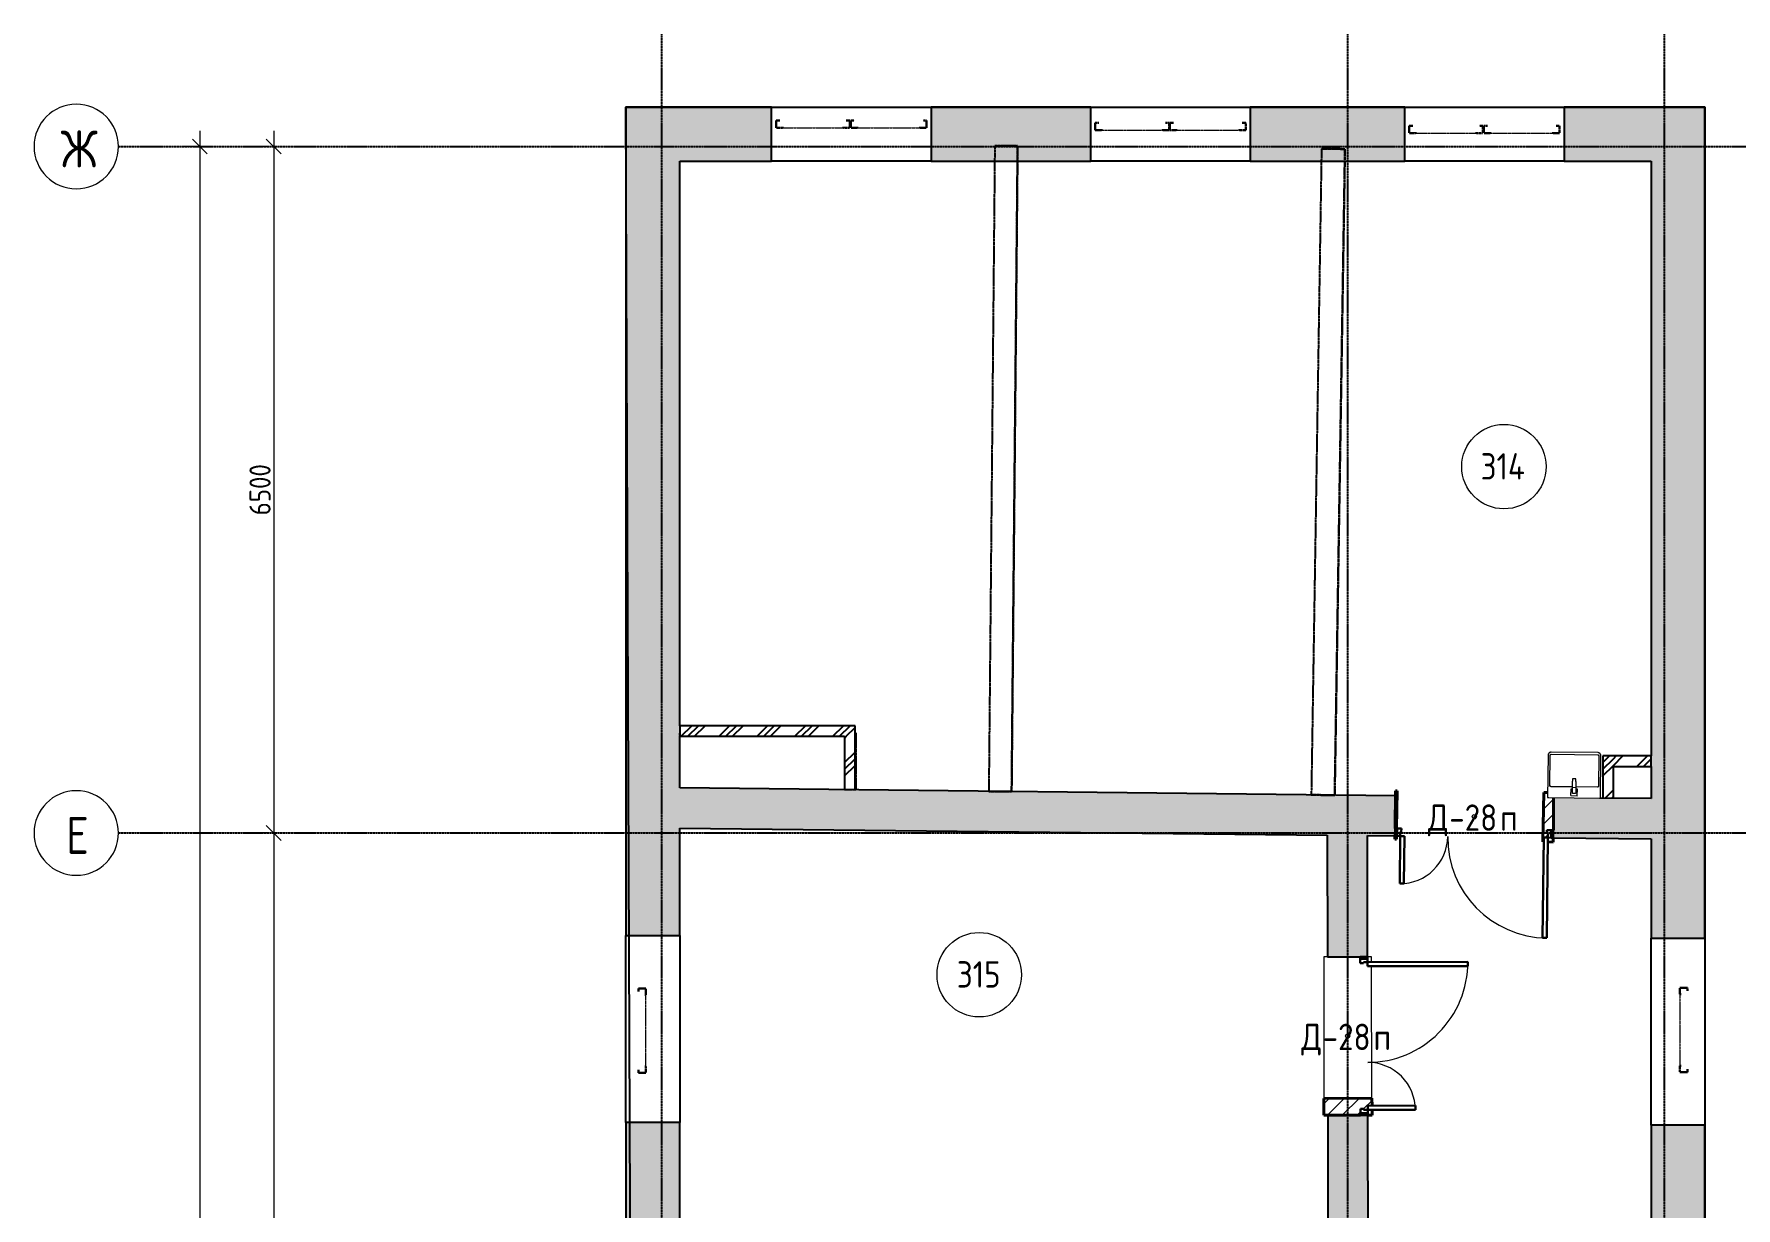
# Model space of a CAD drawing. Header units: millimetres. Extents: x -129048 to 476301, y -5853 to 215316.
# Drawn here: x 204091 to 220214, y 33456 to 44572 of the extents above; entities that cross this region are included whole.
import ezdxf

# ---------------------------------------------------------------- set-up
doc = ezdxf.new("R2010")
doc.units = ezdxf.units.MM
for name, pattern in [('ADSK_Линия сетки', [25, 20, -2.5, 0, -2.5]), ('ADSK_Сверху', [4.5, 3, -1.5]), ('ADSK_Снесено', [4.5, 3, -1.5])]:
    doc.linetypes.add(name, pattern=pattern)
for name, color, linetype, lineweight, true_color in [('_ Окна', 5, 'Continuous', 30, 0x0000ff), ('Стены внутренние', 5, 'Continuous', 18, 0x0000ff), ('Стены наружные', 1, 'ADSK_Снесено', 18, 0xff0000)]:
    doc.layers.add(name, color=color, linetype=linetype, lineweight=lineweight, true_color=true_color)
for name, color, linetype, lineweight in [('Двери', 251, 'Continuous', 18), ('Каркас', 7, 'Continuous', 18), ('Марки дверей', 7, 'Continuous', 20), ('Марки помещений', 7, 'Continuous', 20), ('Окна', 251, 'Continuous', 18), ('Оси', 7, 'Continuous', 9), ('Сантехника', 251, 'Continuous', 18), ('Стены', 7, 'Continuous', 18), ('Стены разрез', 7, 'Continuous', 40)]:
    doc.layers.add(name, color=color, linetype=linetype, lineweight=lineweight)
doc.styles.add('GOST Common', font='GOST Common_0.ttf', dxfattribs={"width": 0.9, "height": 350})
doc.styles.add('GOST Common_1', font='GOST Common_0.ttf', dxfattribs={"width": 0.9, "height": 200})
doc.styles.add('GOST Common_2', font='GOST Common_0.ttf', dxfattribs={"width": 0.9, "height": 250})
doc.dimstyles.new('ADSK_Основной_2_5_мм', dxfattribs={"dimscale": 304.8, "dimtxt": 251.428749, "dimasz": 0.463911, "dimexe": 0.492126, "dimexo": 0.492126, "dimgap": 0.098425, "dimtad": 1, "dimdec": 1, "dimrnd": 0.1, "dimdsep": 46, "dimtxsty": 'GOST Common_1', "dimblk1": 'OBLIQUE', "dimblk2": 'OBLIQUE', "dimsah": 1, "dimcen": 0.09, "dimdle": 0.492126, "dimazin": 2, "dimtfac": 1, "dimtdec": 4, "dimtix": 1, "dimtmove": 0, "dimatfit": 3, "dimfxl": 1, "dimtvp": 1, "dimtfill": 1, "dimtolj": 1, "dimtzin": 0, "dimlwd": 20, "dimlwe": 20, "dimarcsym": 2})
pattern_1 = [(45, (215977.25, 150), (-179.6051, 179.6051), []), (45, (216040.75, 150), (0, 359.2102), []), (45, (215913.75, 150), (0, 359.2102), [])]
pattern_2 = [(45, (0, 0), (-70.71068, 70.71068), [])]

# ---------------------------------------------------------------- blocks, each defined once
blk = doc.blocks.new('Витраж-тент со смещением вовне - 60мм 30 сдвиг-1466943-03 План 3-го этажа')
at = {"layer": '_ Окна', "color": 161, "linetype": 'ADSK_Сверху', "true_color": 0xaaaaff}
for p, q in [((-400, 25), (-400, -45)), ((-400, 25), (-370, 25)), ((-400, -45), (-400, 25)), ((400, 25), (370, 25)), ((400, -45), (400, 25)), ((400, -45), (400, 25)), ((-340, -45), (-400, -45)), ((-340, -35), (-340, -45)), ((340, -35), (340, -45)), ((340, -45), (400, -45))]:
    blk.add_line(p, q, dxfattribs=at)
at = {"layer": 'Окна', "color": 161, "linetype": 'ADSK_Сверху', "true_color": 0xaaaaff}
blk.add_line((-340, -45), (340, -45), dxfattribs=at)
blk = doc.blocks.new('Витраж-тент со смещением вовне - 60мм 34 сдвиг-2061685-03 План 3-го этажа')
at = {"layer": '_ Окна', "color": 161, "linetype": 'ADSK_Сверху', "true_color": 0xaaaaff}
for p, q in [((-349.5, 25), (-349.5, -45)), ((-349.5, 25), (-315.5, 25)), ((-349.5, -45), (-349.5, 25)), ((349.5, 25), (315.5, 25)), ((349.5, -45), (349.5, 25)), ((349.5, -45), (349.5, 25)), ((-289.5, -45), (-349.5, -45)), ((-289.5, -35), (-289.5, -45)), ((289.5, -35), (289.5, -45)), ((289.5, -45), (349.5, -45))]:
    blk.add_line(p, q, dxfattribs=at)
at = {"layer": 'Окна', "color": 161, "linetype": 'ADSK_Сверху', "true_color": 0xaaaaff}
blk.add_line((-289.5, -45), (289.5, -45), dxfattribs=at)
blk = doc.blocks.new('Витраж-тент со смещением вовне - 60мм 34 сдвиг-2061687-03 План 3-го этажа')
at = {"layer": '_ Окна', "color": 161, "linetype": 'ADSK_Сверху', "true_color": 0xaaaaff}
for p, q in [((-359.5, 25), (-359.5, -45)), ((-359.5, 25), (-325.5, 25)), ((-359.5, -45), (-359.5, 25)), ((359.5, 25), (325.5, 25)), ((359.5, -45), (359.5, 25)), ((359.5, -45), (359.5, 25)), ((-299.5, -45), (-359.5, -45)), ((-299.5, -35), (-299.5, -45)), ((299.5, -35), (299.5, -45)), ((299.5, -45), (359.5, -45))]:
    blk.add_line(p, q, dxfattribs=at)
at = {"layer": 'Окна', "color": 161, "linetype": 'ADSK_Сверху', "true_color": 0xaaaaff}
blk.add_line((-299.5, -45), (299.5, -45), dxfattribs=at)
blk = doc.blocks.new('Новые проёмы 3 этаж - Новые проёмы 3 этаж-1676495-03 План 3-го этажа')
at = {"layer": 'Стены'}
h = blk.add_hatch(dxfattribs=at)
h.set_pattern_fill('FP_4', color=256, style=0, pattern_type=2)
h.set_pattern_definition(pattern_2)
h.paths.add_polyline_path([(2506, 36771), (2506, 36812), (2456, 36812), (2456, 36772), (2486, 36772)])
h.paths.add_polyline_path([(2416, 36773), (2416, 36813), (2456, 36813), (2456, 36853), (2447, 36853), (2447, 36883), (2507, 36882), (2510, 37192), (2453, 37193), (2453, 37240), (2418, 37239), (2409, 36773)])
h.paths.add_polyline_path([(1020, 36798), (1020, 36829), (1006, 36829), (1006, 36798), (1010, 36798)])
h.paths.add_polyline_path([(1022, 36899), (1028, 37256), (1011, 37256), (1007, 36899), (1011, 36899)])
h = blk.add_hatch(dxfattribs=at)
h.set_pattern_fill('FP_4', color=256, style=0, pattern_type=2)
h.set_pattern_definition(pattern_2)
h.paths.add_polyline_path([(334, 34184), (680, 34184), (680, 34244), (710, 34244), (710, 34234), (750, 34234), (750, 34274), (790, 34275), (789, 34347), (334, 34344)])
h.paths.add_polyline_path([(750, 34184), (790, 34184), (789, 34234), (750, 34234), (750, 34204)])
for p, q in [((678, 35684), (332, 35683)), ((332, 35683), (334, 34344)), ((783, 35685), (748, 35684)), ((784, 35634), (783, 35685)), ((789, 34347), (784, 35594))]:
    blk.add_line(p, q, dxfattribs=at)
at = {"layer": 'Стены разрез'}
for p, q in [((1011, 37256), (1007, 36899)), ((1028, 37256), (1011, 37256)), ((1022, 36899), (1028, 37256)), ((2418, 37240), (2409, 36773)), ((2454, 37240), (2418, 37240)), ((2507, 36882), (2510, 37192)), ((1006, 36829), (1006, 36798)), ((1006, 36798), (1020, 36798)), ((1020, 36798), (1020, 36829)), ((2409, 36773), (2416, 36773)), ((2456, 36772), (2506, 36771)), ((2506, 36771), (2506, 36812)), ((789, 34347), (334, 34344)), ((334, 34344), (334, 34184)), ((790, 34274), (789, 34347)), ((334, 34184), (680, 34184)), ((750, 34184), (790, 34184)), ((790, 34184), (790, 34234))]:
    blk.add_line(p, q, dxfattribs=at)
blk = doc.blocks.new('AC_Дверь_Двупольная - Д-28п 1500х2200h-2039725-03 План 3-го этажа')
at = {"layer": 'Двери', "lineweight": 30}
for p, q in [((-700, 1140), (-660, 1140)), ((-700, 190), (-700, 1140)), ((-660, 1140), (-660, 190)), ((700, 640), (660, 640)), ((660, 640), (660, 190)), ((700, 190), (700, 640)), ((-750, 190), (-730, 190)), ((-750, 120), (-750, 190)), ((-730, 190), (-700, 190)), ((-730, 120), (-730, 190)), ((-730, 190), (-730, 120)), ((-660, 190), (-700, 190)), ((-700, 190), (-700, 150)), ((660, 190), (700, 190)), ((730, 190), (700, 190)), ((700, 190), (700, 150)), ((730, 120), (730, 190)), ((750, 190), (730, 190)), ((730, 190), (730, 120)), ((750, 120), (750, 190)), ((-730, 120), (-750, 120)), ((-690, 120), (-730, 120)), ((-700, 150), (-690, 150)), ((-690, 150), (-690, 120)), ((700, 150), (690, 150)), ((690, 150), (690, 120)), ((690, 120), (730, 120)), ((730, 120), (750, 120))]:
    blk.add_line(p, q, dxfattribs=at)
at = {"layer": 'Двери'}
for centre, radius, start, end in [((-700, 190), 950, 360, 90), ((700, 190), 450, 90, 180)]:
    blk.add_arc(centre, radius, start, end, dxfattribs=at)
blk = doc.blocks.new('AC_Дверь_Двупольная - Д-28п 1500х2200h-V209-03 План 3-го этажа')
at = {"layer": 'Двери', "lineweight": 30}
for p, q in [((-700, 1140), (-660, 1140)), ((-700, 190), (-700, 1140)), ((-660, 1140), (-660, 190)), ((700, 640), (660, 640)), ((660, 640), (660, 190)), ((700, 190), (700, 640)), ((-750, 190), (-730, 190)), ((-750, 120), (-750, 190)), ((-730, 190), (-700, 190)), ((-730, 120), (-730, 190)), ((-730, 190), (-730, 120)), ((-660, 190), (-700, 190)), ((-700, 190), (-700, 150)), ((660, 190), (700, 190)), ((730, 190), (700, 190)), ((700, 190), (700, 150)), ((730, 120), (730, 190)), ((750, 190), (730, 190)), ((730, 190), (730, 120)), ((750, 120), (750, 190)), ((-730, 120), (-750, 120)), ((-690, 120), (-730, 120)), ((-700, 150), (-690, 150)), ((-690, 150), (-690, 120)), ((700, 150), (690, 150)), ((690, 150), (690, 120)), ((690, 120), (730, 120)), ((730, 120), (750, 120))]:
    blk.add_line(p, q, dxfattribs=at)
at = {"layer": 'Двери'}
for centre, radius, start, end in [((-700, 190), 950, 360, 90), ((700, 190), 450, 90, 180)]:
    blk.add_arc(centre, radius, start, end, dxfattribs=at)
blk = doc.blocks.new('Parametric_Porcelain_bathroom_sink_20774 - 500х430мм-V214-03 План 3-го этажа')
at = {"layer": 'Сантехника'}
for p, q in [((-125, 540), (-125, 140)), ((-105, 253), (-105, 540)), ((345, 570), (-95, 570)), ((-95, 550), (345, 550)), ((355, 540), (355, 253)), ((375, 140), (375, 540)), ((110, 243), (-95, 243)), ((93, 221), (93, 162)), ((110, 223), (95, 223)), ((140, 319), (110, 319)), ((110, 319), (110, 296)), ((140, 319), (110, 319)), ((110, 236), (110, 296)), ((110, 201), (110, 236)), ((140, 236), (110, 236)), ((110, 181), (110, 201)), ((140, 181), (110, 181)), ((140, 296), (140, 319)), ((140, 296), (140, 236)), ((345, 243), (140, 243)), ((140, 236), (140, 201)), ((155, 223), (140, 223)), ((140, 201), (140, 181)), ((156, 162), (156, 221)), ((-125, 140), (-120, 140)), ((-120, 140), (-115, 140)), ((-115, 140), (365, 140)), ((95, 160), (155, 160)), ((365, 140), (370, 140)), ((370, 140), (375, 140))]:
    blk.add_line(p, q, dxfattribs=at)
at = {"layer": 'Сантехника', "flags": 128}
for points in [[(-95, 570), (-96, 570), (-97, 570), (-99, 570), (-100, 570), (-101, 569), (-102, 569), (-103, 569), (-104, 568), (-106, 568), (-107, 568), (-108, 567), (-109, 567), (-110, 566), (-111, 565), (-112, 565), (-113, 564), (-114, 563), (-115, 563), (-116, 562), (-117, 561), (-117, 560), (-118, 559), (-119, 558), (-120, 557), (-120, 556), (-121, 555), (-121, 554), (-122, 553), (-123, 552), (-123, 551), (-123, 550), (-124, 549), (-124, 547), (-124, 546), (-125, 545), (-125, 544), (-125, 543), (-125, 542), (-125, 540), (-125, 540)], [(-105, 540), (-105, 540), (-105, 541), (-105, 541), (-105, 542), (-105, 542), (-105, 542), (-105, 543), (-104, 543), (-104, 544), (-104, 544), (-104, 544), (-104, 545), (-104, 545), (-103, 545), (-103, 546), (-103, 546), (-103, 546), (-103, 547), (-102, 547), (-102, 547), (-102, 547), (-101, 548), (-101, 548), (-101, 548), (-100, 548), (-100, 549), (-100, 549), (-99, 549), (-99, 549), (-99, 549), (-98, 549), (-98, 550), (-97, 550), (-97, 550), (-97, 550), (-96, 550), (-96, 550), (-96, 550), (-95, 550), (-95, 550)], [(-105, 541), (-105, 541), (-105, 541), (-105, 540), (-105, 540)], [(-101, 548), (-101, 548), (-102, 548), (-102, 547), (-102, 547), (-102, 547)], [(-95, 550), (-95, 550), (-96, 550), (-96, 550), (-97, 550)], [(375, 540), (375, 541), (375, 542), (375, 544), (375, 545), (374, 546), (374, 547), (374, 548), (373, 549), (373, 551), (373, 552), (372, 553), (372, 554), (371, 555), (370, 556), (370, 557), (369, 558), (368, 559), (368, 560), (367, 561), (366, 562), (365, 562), (364, 563), (363, 564), (362, 565), (361, 565), (360, 566), (359, 566), (358, 567), (357, 568), (356, 568), (355, 568), (354, 569), (352, 569), (351, 569), (350, 570), (349, 570), (348, 570), (347, 570), (345, 570), (345, 570)], [(346, 550), (346, 550), (346, 550), (345, 550), (345, 550)], [(345, 550), (345, 550), (346, 550), (346, 550), (347, 550), (347, 550), (347, 550), (348, 550), (348, 549), (349, 549), (349, 549), (349, 549), (350, 549), (350, 549), (350, 548), (351, 548), (351, 548), (351, 548), (352, 548), (352, 547), (352, 547), (352, 547), (353, 546), (353, 546), (353, 546), (353, 545), (354, 545), (354, 545), (354, 544), (354, 544), (354, 544), (354, 543), (355, 543), (355, 542), (355, 542), (355, 542), (355, 541), (355, 541), (355, 541), (355, 540), (355, 540)], [(353, 546), (353, 546), (353, 547), (352, 547), (352, 547), (352, 547)], [(355, 540), (355, 540), (355, 541), (355, 541), (355, 542)], [(-105, 253), (-105, 253), (-105, 252), (-105, 252), (-105, 252)], [(-95, 243), (-95, 243), (-96, 243), (-96, 243), (-97, 243), (-97, 243), (-97, 243), (-98, 244), (-98, 244), (-99, 244), (-99, 244), (-99, 244), (-100, 244), (-100, 244), (-100, 245), (-101, 245), (-101, 245), (-101, 245), (-102, 246), (-102, 246), (-102, 246), (-102, 246), (-103, 247), (-103, 247), (-103, 247), (-103, 248), (-104, 248), (-104, 248), (-104, 249), (-104, 249), (-104, 250), (-104, 250), (-105, 250), (-105, 251), (-105, 251), (-105, 251), (-105, 252), (-105, 252), (-105, 253), (-105, 253), (-105, 253)], [(-103, 247), (-103, 247), (-103, 247), (-102, 246), (-102, 246), (-102, 246)], [(-96, 243), (-96, 243), (-96, 243), (-95, 243), (-95, 243)], [(355, 253), (355, 253), (355, 252), (355, 252), (355, 252), (355, 251), (355, 251), (355, 250), (354, 250), (354, 250), (354, 249), (354, 249), (354, 249), (354, 248), (353, 248), (353, 248), (353, 247), (353, 247), (353, 247), (352, 246), (352, 246), (352, 246), (351, 245), (351, 245), (351, 245), (350, 245), (350, 245), (350, 244), (349, 244), (349, 244), (349, 244), (348, 244), (348, 244), (347, 243), (347, 243), (347, 243), (346, 243), (346, 243), (346, 243), (345, 243), (345, 243)], [(345, 243), (345, 243), (346, 243), (346, 243), (347, 243)], [(351, 245), (351, 245), (352, 246), (352, 246), (352, 246), (352, 246)], [(355, 252), (355, 252), (355, 253), (355, 253), (355, 253)]]:
    blk.add_lwpolyline(points, dxfattribs=at)
at = {"layer": 'Сантехника'}
for centre, radius, start, end in [((95, 221), 1.87, 120, 150), ((95, 221), 1.87, 90, 180), ((95, 221), 1.87, 120, 150), ((95, 221), 1.87, 120, 150), ((95, 162), 1.49, 180, 270), ((155, 221), 1.87, 0, 90), ((155, 162), 1.49, 270, 360), ((155, 221), 1.87, 30, 60), ((155, 221), 1.87, 30, 60), ((155, 221), 1.87, 30, 60)]:
    blk.add_arc(centre, radius, start, end, dxfattribs=at)
blk = doc.blocks.new('Ось сетки - Круг_Ø8 мм-6577-03 План 3-го этажа')
at = {"layer": 'Оси', "lineweight": 20}
for start, end in [(360, 180), (180, 360)]:
    blk.add_arc((0, 0), 4, start, end, dxfattribs=at)
blk = doc.blocks.new('ADSK_Марка_Помещение_ОдноЗначение - Номер-247393-03 План 3-го этажа')
at = {"layer": 'Марки помещений'}
blk.add_circle((0, 0), 4, dxfattribs=at)
blk = doc.blocks.new('_Oblique')
at = {"color": 0, "linetype": 'ByBlock', "lineweight": -2}
blk.add_line((-0.5, -0.5), (0.5, 0.5), dxfattribs=at)
blk = doc.blocks.new('*D2159')
at = {"color": 0, "lineweight": 20, "transparency": 16777216}
for p, q in [((206362, 43657), (206362, 36857)), ((206312, 43507), (206212, 43507)), ((206312, 37007), (206212, 37007))]:
    blk.add_line(p, q, dxfattribs=at)
at = {"layer": 'Defpoints', "color": 0, "transparency": 16777216}
for p in [(206462, 43507), (206362, 37007), (206462, 37007)]:
    blk.add_point(p, dxfattribs=at)
at = {"color": 0, "lineweight": 20, "transparency": 16777216, "xscale": 141.4, "yscale": 141.4, "zscale": 141.4}
for p, rotation in [((206362, 43507), 90), ((206362, 37007), 270)]:
    blk.add_blockref('_Oblique', p, dxfattribs=dict(at, rotation=rotation))
at = {"color": 0, "lineweight": 25, "transparency": 16777216, "insert": (206232, 40257), "char_height": 200, "width": 756.84, "attachment_point": 5, "rotation": 90, "style": 'GOST Common_1', "bg_fill": 3, "box_fill_scale": 1.1, "bg_fill_color": 256, "bg_fill_true_color": 13158600, "bg_fill_transparency": 0}
blk.add_mtext('\\A1;6500', dxfattribs=at)
blk = doc.blocks.new('*D2160')
at = {"color": 0, "lineweight": 20, "transparency": 16777216}
for p, q in [((206362, 37157), (206362, 20557)), ((206312, 37007), (206212, 37007)), ((206312, 20707), (206212, 20707))]:
    blk.add_line(p, q, dxfattribs=at)
at = {"layer": 'Defpoints', "color": 0, "transparency": 16777216}
for p in [(206462, 37007), (206362, 20707), (206462, 20707)]:
    blk.add_point(p, dxfattribs=at)
at = {"color": 0, "lineweight": 20, "transparency": 16777216, "xscale": 141.4, "yscale": 141.4, "zscale": 141.4}
for p, rotation in [((206362, 37007), 90), ((206362, 20707), 270)]:
    blk.add_blockref('_Oblique', p, dxfattribs=dict(at, rotation=rotation))
at = {"color": 0, "lineweight": 25, "transparency": 16777216, "insert": (206232, 28857), "char_height": 200, "width": 889.8, "attachment_point": 5, "rotation": 90, "style": 'GOST Common_1', "bg_fill": 3, "box_fill_scale": 1.1, "bg_fill_color": 256, "bg_fill_true_color": 13158600, "bg_fill_transparency": 0}
blk.add_mtext('\\A1;16300', dxfattribs=at)
blk = doc.blocks.new('*D2165')
at = {"color": 0, "lineweight": 20, "transparency": 16777216}
for p, q in [((205662, 43657), (205662, 307)), ((205612, 43507), (205512, 43507)), ((205612, 457), (205512, 457))]:
    blk.add_line(p, q, dxfattribs=at)
at = {"layer": 'Defpoints', "color": 0, "transparency": 16777216}
for p in [(205762, 43507), (205662, 457), (205762, 457)]:
    blk.add_point(p, dxfattribs=at)
at = {"color": 0, "lineweight": 20, "transparency": 16777216, "xscale": 141.4, "yscale": 141.4, "zscale": 141.4}
for p, rotation in [((205662, 43507), 90), ((205662, 457), 270)]:
    blk.add_blockref('_Oblique', p, dxfattribs=dict(at, rotation=rotation))
at = {"color": 0, "lineweight": 25, "transparency": 16777216, "insert": (205532, 21982), "char_height": 200, "width": 971.62, "attachment_point": 5, "rotation": 90, "style": 'GOST Common_1', "bg_fill": 3, "box_fill_scale": 1.1, "bg_fill_color": 256, "bg_fill_true_color": 13158600, "bg_fill_transparency": 0}
blk.add_mtext('\\A1;43050', dxfattribs=at)
blk = doc.blocks.new('ADSK_Марка_Дверь - Типоразмер_ADSK_Марка-58376-03 План 3-го этажа')
at = {"layer": 'Марки дверей', "lineweight": 9}
blk.add_circle((0, 0), 0.2, dxfattribs=at)

msp = doc.modelspace()

# ---------------------------------------------------------------- hatches: boundary and pattern name
at = {"layer": 'Стены внутренние', "lineweight": 25, "true_color": 0x636466}
h = msp.add_hatch(dxfattribs=at)
h.set_pattern_fill('FP_1', color=251, style=0, pattern_type=2)
h.set_pattern_definition(pattern_1)
h.paths.add_polyline_path([(211846.85501, 37922.54391), (211868.98756, 37922.54391), (211868.98756, 38022.54391), (210208.50306, 38022.54391), (210208.50306, 37922.54391), (211768.98756, 37922.54391)])
h = msp.add_hatch(dxfattribs=at)
h.set_pattern_fill('FP_1', color=251, style=0, pattern_type=2)
h.set_pattern_definition(pattern_1)
h.paths.add_polyline_path([(211868.98756, 37415.2371), (211868.98756, 37922.54391), (211768.98756, 37922.54391), (211768.98756, 37416.34167)])
h = msp.add_hatch(dxfattribs=at)
h.set_pattern_fill('FP_1', color=251, style=0, pattern_type=2)
h.set_pattern_definition(pattern_1)
h.paths.add_polyline_path([(219053.49335, 37335.87953), (219053.49335, 37736.48193), (218953.49335, 37736.48193), (218953.49335, 37336.9841)])
h = msp.add_hatch(dxfattribs=at)
h.set_pattern_fill('FP_1', color=251, style=0, pattern_type=2)
h.set_pattern_definition(pattern_1)
h.paths.add_polyline_path([(219410.75332, 37636.48193), (219410.75332, 37736.48193), (219053.49335, 37736.48193), (219053.49335, 37636.48193), (219391.21886, 37636.48193)])
h = msp.add_hatch(color=251, dxfattribs=at)
h.paths.add_polyline_path([(219410.75332, 36951.91018), (219410.75332, 37331.93336), (218487.64964, 37342.12964), (218484.22569, 36962.14428), (219391.21886, 36952.12595)])
h.paths.add_polyline_path([(216983.54404, 36978.7203), (216987.74114, 37358.69712), (210208.50306, 37433.57824), (210208.50306, 37053.55506), (216724.81817, 36981.57809)])
h = msp.add_hatch(color=251, dxfattribs=at)
h.paths.add_polyline_path([(216748.16622, 21070.99148), (216739.69041, 26430.39107), (216359.69089, 26429.7901), (216368.16574, 21070.99148)])
h.paths.add_polyline_path([(216357.31867, 27929.78823), (216737.31819, 27930.38919), (216727.19039, 34334.37927), (216347.19086, 34333.77831), (216357.18181, 28016.32665)])
h.paths.add_polyline_path([(216344.81864, 35833.77643), (216724.81792, 35834.53674), (216723.00386, 36981.59813), (216342.99674, 36985.79556), (216344.81744, 35834.53674)])
at = {"layer": 'Стены наружные', "linetype": 'Continuous', "lineweight": 25, "true_color": 0x636466}
h = msp.add_hatch(color=251, dxfattribs=at)
h.paths.add_polyline_path([(219410.75332, 43368.86858), (219410.75332, 43878.86858), (218586.19067, 43878.86858), (218586.19067, 43368.86858), (219371.26095, 43368.86858)])
h.paths.add_polyline_path([(215887.62659, 43368.86858), (217076.19067, 43368.86858), (217076.19067, 43878.86858), (215613.01522, 43878.86858), (215613.01522, 43368.86858)])
h.paths.add_polyline_path([(214103.01522, 43368.86858), (214103.01522, 43878.86858), (212588.91672, 43878.86858), (212588.91672, 43368.86858)])
h.paths.add_polyline_path([(210208.50306, 43368.86858), (211078.91672, 43368.86858), (211078.91672, 43878.86858), (209698.50306, 43878.86858), (209698.50306, 43368.86858), (210154.14336, 43368.86858)])
h = msp.add_hatch(color=251, dxfattribs=at)
h.paths.add_polyline_path([(219920.75332, 21068.63165), (219920.75332, 22173.1495), (219410.75332, 22173.1495), (219410.75332, 21068.63165), (219687.3751, 21068.63165)])
h.paths.add_polyline_path([(219606.7772, 23943.1495), (219920.75332, 23943.1495), (219920.75332, 26198.61653), (219410.75332, 26198.61653), (219410.75332, 23943.1495), (219597.8212, 23943.1495)])
h.paths.add_polyline_path([(219920.75332, 27968.61653), (219920.75332, 30239.62246), (219410.75332, 30239.62246), (219410.75332, 27968.61653), (219592.82645, 27968.61653)])
h.paths.add_polyline_path([(219920.75332, 32009.62246), (219920.75332, 34241.5813), (219410.75332, 34241.5813), (219410.75332, 32009.62246), (219592.82645, 32009.62246)])
h.paths.add_polyline_path([(219541.2466, 36011.5813), (219920.75332, 36011.5813), (219920.75332, 43878.86858), (219410.75332, 43878.86858), (219410.75332, 36011.5813)])
h = msp.add_hatch(color=251, dxfattribs=at)
h.paths.add_polyline_path([(209836.21222, 21135.08267), (210208.50306, 21135.08267), (210208.50306, 22259.25621), (209698.50306, 22259.25621), (209698.50306, 21135.08267)])
h.paths.add_polyline_path([(210029.22639, 24029.25621), (210208.50306, 24029.25621), (210208.50306, 26191.18558), (209698.50306, 26191.18558), (209698.50306, 24029.25621)])
h.paths.add_polyline_path([(210208.50306, 27961.18558), (210208.50306, 30218.98165), (209698.50306, 30218.98165), (209698.50306, 27961.18558), (210043.36806, 27961.18558)])
h.paths.add_polyline_path([(210029.22639, 31988.98165), (210208.50306, 31988.98165), (210208.50306, 34264.95144), (209698.50306, 34264.95144), (209698.50306, 31988.98165)])
h.paths.add_polyline_path([(209698.50306, 36034.95144), (210208.50306, 36034.95144), (210208.50306, 43368.86858), (209698.50306, 43368.86858), (209698.50306, 39633.30945)])

# ---------------------------------------------------------------- linework, layer by layer
at = {"linetype": 'ADSK_Линия сетки', "lineweight": 25}
for p, q in [((210037.16465, -2825.79407), (210037.16465, 44571.85247)), ((216537.16465, -2825.79407), (216537.16465, 44571.85247)), ((219537.16465, -2825.79407), (219537.16465, 44571.85247)), ((204891.02955, 43506.78828), (273118.97256, 43506.78828)), ((204891.02955, 37006.78828), (273118.97256, 37006.78828))]:
    msp.add_line(p, q, dxfattribs=at)
at = {"color": 251, "lineweight": 25, "true_color": 0x636466}
msp.add_lwpolyline([(216267.75299, 8679.25245), (209836.21222, 8679.25245), (209698.50306, 43878.86858), (219920.75332, 43878.86858), (219920.75332, 21068.63165), (219307.34911, 21068.63165), (219358.88756, 13231.21845)], dxfattribs=at)
at = {"layer": 'Каркас', "color": 251, "linetype": 'ADSK_Сверху', "lineweight": 25, "true_color": 0x636466}
for p, q in [((213192.69963, 43514.86786), (213135.90575, 37401.24316)), ((213192.69963, 43514.86786), (213135.90575, 37401.24316)), ((213408.9903, 43512.85858), (213192.69963, 43514.86786)), ((213192.69963, 43514.86786), (213408.9903, 43512.85858)), ((213352.19289, 37398.85413), (213408.9903, 43512.85858)), ((213408.9903, 43512.85858), (213352.19289, 37398.85413)), ((216287.98841, 43486.25807), (216190.93774, 37367.49833)), ((216287.98841, 43486.25807), (216190.93774, 37367.49833)), ((216510.16047, 43482.73416), (216287.98841, 43486.25807)), ((216287.98841, 43486.25807), (216510.16047, 43482.73416)), ((216413.12676, 37365.04411), (216510.16047, 43482.73416)), ((216510.16047, 43482.73416), (216413.12676, 37365.04411)), ((213135.90575, 37401.24316), (213352.19289, 37398.85413)), ((213352.19289, 37398.85413), (213135.90575, 37401.24316)), ((216190.93774, 37367.49833), (216413.12676, 37365.04411)), ((216413.12676, 37365.04411), (216190.93774, 37367.49833))]:
    msp.add_line(p, q, dxfattribs=at)
at = {"layer": 'Стены внутренние', "color": 251, "lineweight": 25, "true_color": 0x636466}
for p, q in [((211868.98756, 38022.54391), (210208.50306, 38022.54391)), ((210208.50306, 38022.54391), (210208.50306, 37922.54391)), ((210208.50306, 37922.54391), (211768.98756, 37922.54391)), ((211768.98756, 37922.54391), (211768.98756, 37416.34167)), ((211868.98756, 37415.2371), (211868.98756, 38022.54391)), ((218953.49335, 37736.48193), (218953.49335, 37336.9841)), ((219410.75332, 37736.48193), (218953.49335, 37736.48193)), ((219410.75332, 37636.48193), (219410.75332, 37736.48193)), ((219053.49335, 37335.87953), (219053.49335, 37636.48193)), ((219053.49335, 37636.48193), (219410.75332, 37636.48193)), ((216987.74114, 37358.69712), (210208.50306, 37433.57824)), ((216984.31719, 37048.71603), (216987.74114, 37358.69712)), ((218487.64964, 37342.12964), (218484.22569, 37032.14855)), ((219410.75332, 37331.93336), (218929.97409, 37337.24388)), ((210208.50306, 37053.55506), (216342.99674, 36985.79556)), ((216342.99674, 36985.79556), (216344.81864, 35833.77643)), ((216723.00386, 36981.59813), (216983.54404, 36978.7203)), ((216724.81817, 35834.37739), (216723.00386, 36981.59813)), ((218483.45255, 36962.15282), (219410.75332, 36951.91018)), ((216344.81864, 35833.77643), (216654.81825, 35834.26669)), ((216657.19048, 34334.26857), (216347.19086, 34333.77831)), ((216347.19086, 34333.77831), (216356.39027, 28516.83268)), ((216737.31819, 27930.38919), (216727.19039, 34334.37927))]:
    msp.add_line(p, q, dxfattribs=at)
at = {"layer": 'Стены внутренние', "color": 251, "linetype": 'ADSK_Сверху', "lineweight": 25, "true_color": 0x636466}
for p, q in [((210208.50306, 37922.54391), (210208.50306, 37955.63252)), ((210208.50306, 37922.54391), (211768.98756, 37922.54391)), ((211768.98756, 37922.54391), (211768.98756, 37416.34167)), ((211880.98756, 37415.10455), (211880.98756, 37955.63252)), ((211880.98756, 37415.10455), (211768.98756, 37416.34167))]:
    msp.add_line(p, q, dxfattribs=at)
at = {"layer": 'Стены наружные', "color": 251, "linetype": 'Continuous', "lineweight": 25, "true_color": 0x636466}
for p, q in [((211078.91672, 43878.86858), (209698.50306, 43878.86858)), ((209698.50306, 43878.86858), (209698.50306, 36034.95144)), ((211078.91672, 43368.86858), (211078.91672, 43878.86858)), ((211078.91672, 43878.86858), (212588.91672, 43878.86858)), ((214103.01522, 43878.86858), (212588.91672, 43878.86858)), ((212588.91672, 43878.86858), (212588.91672, 43368.86858)), ((214103.01522, 43368.86858), (214103.01522, 43878.86858)), ((214103.01522, 43878.86858), (215613.01522, 43878.86858)), ((217076.19067, 43878.86858), (215613.01522, 43878.86858)), ((215613.01522, 43878.86858), (215613.01522, 43368.86858)), ((217076.19067, 43368.86858), (217076.19067, 43878.86858)), ((217076.19067, 43878.86858), (218586.19067, 43878.86858)), ((219920.75332, 43878.86858), (218586.19067, 43878.86858)), ((218586.19067, 43878.86858), (218586.19067, 43368.86858)), ((219920.75332, 36011.5813), (219920.75332, 43878.86858)), ((210208.50306, 43368.86858), (211078.91672, 43368.86858)), ((210208.50306, 38022.54391), (210208.50306, 43368.86858)), ((212588.91672, 43368.86858), (211078.91672, 43368.86858)), ((212588.91672, 43368.86858), (214103.01522, 43368.86858)), ((215613.01522, 43368.86858), (214103.01522, 43368.86858)), ((215613.01522, 43368.86858), (217076.19067, 43368.86858)), ((218586.19067, 43368.86858), (217076.19067, 43368.86858)), ((218586.19067, 43368.86858), (219410.75332, 43368.86858)), ((219410.75332, 43368.86858), (219410.75332, 37736.48193)), ((210208.50306, 37433.57824), (210208.50306, 37922.54391)), ((219410.75332, 37636.48193), (219410.75332, 37331.93336)), ((210208.50306, 36034.95144), (210208.50306, 37053.55506)), ((219410.75332, 36951.91018), (219410.75332, 36011.5813)), ((209698.50306, 36034.95144), (210208.50306, 36034.95144)), ((209698.50306, 34264.95144), (209698.50306, 36034.95144)), ((210208.50306, 36034.95144), (210208.50306, 34264.95144)), ((219410.75332, 36011.5813), (219920.75332, 36011.5813)), ((219410.75332, 34241.5813), (219410.75332, 36011.5813)), ((219920.75332, 36011.5813), (219920.75332, 34241.5813)), ((209698.50306, 34264.95144), (209698.50306, 31988.98165)), ((210208.50306, 34264.95144), (209698.50306, 34264.95144)), ((210208.50306, 31988.98165), (210208.50306, 34264.95144)), ((219920.75332, 34241.5813), (219410.75332, 34241.5813)), ((219410.75332, 34241.5813), (219410.75332, 32009.62246)), ((219920.75332, 32009.62246), (219920.75332, 34241.5813))]:
    msp.add_line(p, q, dxfattribs=at)

# ---------------------------------------------------------------- block references
at = {"lineweight": 25, "xscale": 99.99999999999993, "yscale": 99.99999999999993, "zscale": 99.99999999999993, "rotation": 269.9999999999994}
for p in [(204491.02955, 43506.78828), (204491.02955, 37006.78828)]:
    msp.add_blockref('Ось сетки - Круг_Ø8 мм-6577-03 План 3-го этажа', p, dxfattribs=at)
at = {"layer": '_ Окна', "color": 251, "linetype": 'ADSK_Сверху', "lineweight": 25, "true_color": 0x636466}
for name, p in [('Витраж-тент со смещением вовне - 60мм 34 сдвиг-2061685-03 План 3-го этажа', (211470.41672, 43728.98307)), ('Витраж-тент со смещением вовне - 60мм 34 сдвиг-2061687-03 План 3-го этажа', (212187.41672, 43728.98307)), ('Витраж-тент со смещением вовне - 60мм 34 сдвиг-2061685-03 План 3-го этажа', (214494.51522, 43705.3755)), ('Витраж-тент со смещением вовне - 60мм 34 сдвиг-2061687-03 План 3-го этажа', (215211.51522, 43705.3755)), ('Витраж-тент со смещением вовне - 60мм 34 сдвиг-2061685-03 План 3-го этажа', (217467.69067, 43676.88568)), ('Витраж-тент со смещением вовне - 60мм 34 сдвиг-2061687-03 План 3-го этажа', (218184.69067, 43676.88568))]:
    msp.add_blockref(name, p, dxfattribs=at)
for p, rotation in [((209842.63085, 35134.95144), 89.99999999999993), ((219729.15751, 35141.5813), 269.9999999999995)]:
    msp.add_blockref('Витраж-тент со смещением вовне - 60мм 30 сдвиг-1466943-03 План 3-го этажа', p, dxfattribs=dict(at, rotation=rotation))
at = {"layer": 'Двери', "color": 251, "lineweight": 25, "true_color": 0x636466}
for name, p, rotation in [('AC_Дверь_Двупольная - Д-28п 1500х2200h-2039725-03 План 3-го этажа', (217735.59684, 37160.42497), 179.3671563157863), ('AC_Дверь_Двупольная - Д-28п 1500х2200h-V209-03 План 3-го этажа', (216536.00452, 35084.07785), 270.0906122456597)]:
    msp.add_blockref(name, p, dxfattribs=dict(at, rotation=rotation))
at = {"layer": 'Марки дверей', "color": 251, "lineweight": 25, "true_color": 0x636466, "xscale": 99.99999999999993, "yscale": 99.99999999999993, "zscale": 99.99999999999993}
for p in [(217735.59684, 37160.42497), (216536.00452, 35084.07785)]:
    msp.add_blockref('ADSK_Марка_Дверь - Типоразмер_ADSK_Марка-58376-03 План 3-го этажа', p, dxfattribs=at)
at = {"layer": 'Марки помещений', "color": 251, "lineweight": 25, "true_color": 0x636466, "xscale": 99.99999999999993, "yscale": 99.99999999999993, "zscale": 99.99999999999993}
for p in [(218016.40862, 40475.75165), (213045.39606, 35664.95788)]:
    msp.add_blockref('ADSK_Марка_Помещение_ОдноЗначение - Номер-247393-03 План 3-го этажа', p, dxfattribs=at)
at = {"layer": 'Сантехника', "color": 251, "lineweight": 25, "true_color": 0x636466, "rotation": 359.3671563157863}
msp.add_blockref('Parametric_Porcelain_bathroom_sink_20774 - 500х430мм-V214-03 План 3-го этажа', (218553.62102, 37201.39241), dxfattribs=at)
at = {"layer": 'Стены', "color": 251, "lineweight": 25, "true_color": 0x636466}
msp.add_blockref('Новые проёмы 3 этаж - Новые проёмы 3 этаж-1676495-03 План 3-го этажа', (215977.2543, 150), dxfattribs=at)

# ---------------------------------------------------------------- texts
at = {"lineweight": 25, "char_height": 350, "attachment_point": 1, "style": 'GOST Common'}
for s, insert, width in [('\\fGOST Common|b0|i0|c204|p34|;\\W.9;Ж', (204344.85665, 43659.3752), 389.620125), ('\\fGOST Common|b0|i0|c204|p34|;\\W.9;Е', (204392.55665, 37159.3752), 274.177125)]:
    msp.add_mtext(s, dxfattribs=dict(at, insert=insert, width=width))
at = {"layer": 'Марки дверей', "color": 251, "lineweight": 25, "true_color": 0x636466, "char_height": 250, "attachment_point": 1, "style": 'GOST Common_2'}
for s, insert, width in [('\\fGOST Common|b0|i0|c204|p34|;\\W.9;Д', (217295.76757, 37277.43806), 245.316375), ('-28', (217498.17382, 37277.43806), 584.4301875), ('\\fGOST Common|b0|i0|c204|p34|;\\W.9;п', (217980.37694, 37277.43806), 194.8100625), ('\\fGOST Common|b0|i0|c204|p34|;\\W.9;Д', (216096.17524, 35201.09094), 245.316375), ('-28', (216298.58149, 35201.09094), 584.4301875), ('\\fGOST Common|b0|i0|c204|p34|;\\W.9;п', (216780.78462, 35201.09094), 194.8100625)]:
    msp.add_mtext(s, dxfattribs=dict(at, insert=insert, width=width))
at = {"layer": 'Марки помещений', "color": 251, "lineweight": 25, "true_color": 0x636466, "char_height": 250, "attachment_point": 1, "style": 'GOST Common_2'}
for s, insert, width in [('314', (217795.45136, 40603.47672), 548.35425), ('315', (212832.98881, 35792.68295), 526.7086875)]:
    msp.add_mtext(s, dxfattribs=dict(at, insert=insert, width=width))

# ---------------------------------------------------------------- next in the draw order: dimensions: what is measured, and where the dimension line sits
at = {"lineweight": 25}
for base, p1, p2, override, picture, middle in [((205662.04487, 456.78828), (205762.02977, 43506.78828), (205762.02977, 456.78828), {"dimpost": '<>', "dimfxl": 43050}, '*D2165', (205532.04487, 21981.78828)), ((206362.04487, 37006.78828), (206462.02977, 43506.78828), (206462.02977, 37006.78828), {"dimpost": '<>', "dimfxl": 6500}, '*D2159', (206232.04487, 40256.78828))]:
    dim = msp.add_linear_dim(base=base, p1=p1, p2=p2, angle=90, dimstyle='ADSK_Основной_2_5_мм', override=override, dxfattribs=at)
    dim.commit()
    dim.dimension.update_dxf_attribs({"geometry": picture, "text_midpoint": middle})

# ---------------------------------------------------------------- next in the draw order: dimensions: what is measured, and where the dimension line sits
dim = msp.add_linear_dim(base=(206362.04487, 20706.78828), p1=(206462.02977, 37006.78828), p2=(206462.02977, 20706.78828), angle=90, dimstyle='ADSK_Основной_2_5_мм', override={"dimpost": '<>', "dimfxl": 16300}, dxfattribs=at)
dim.commit()
dim.dimension.update_dxf_attribs({"geometry": '*D2160', "text_midpoint": (206232.04487, 28856.78828)})

doc.saveas('drawing.dxf')
